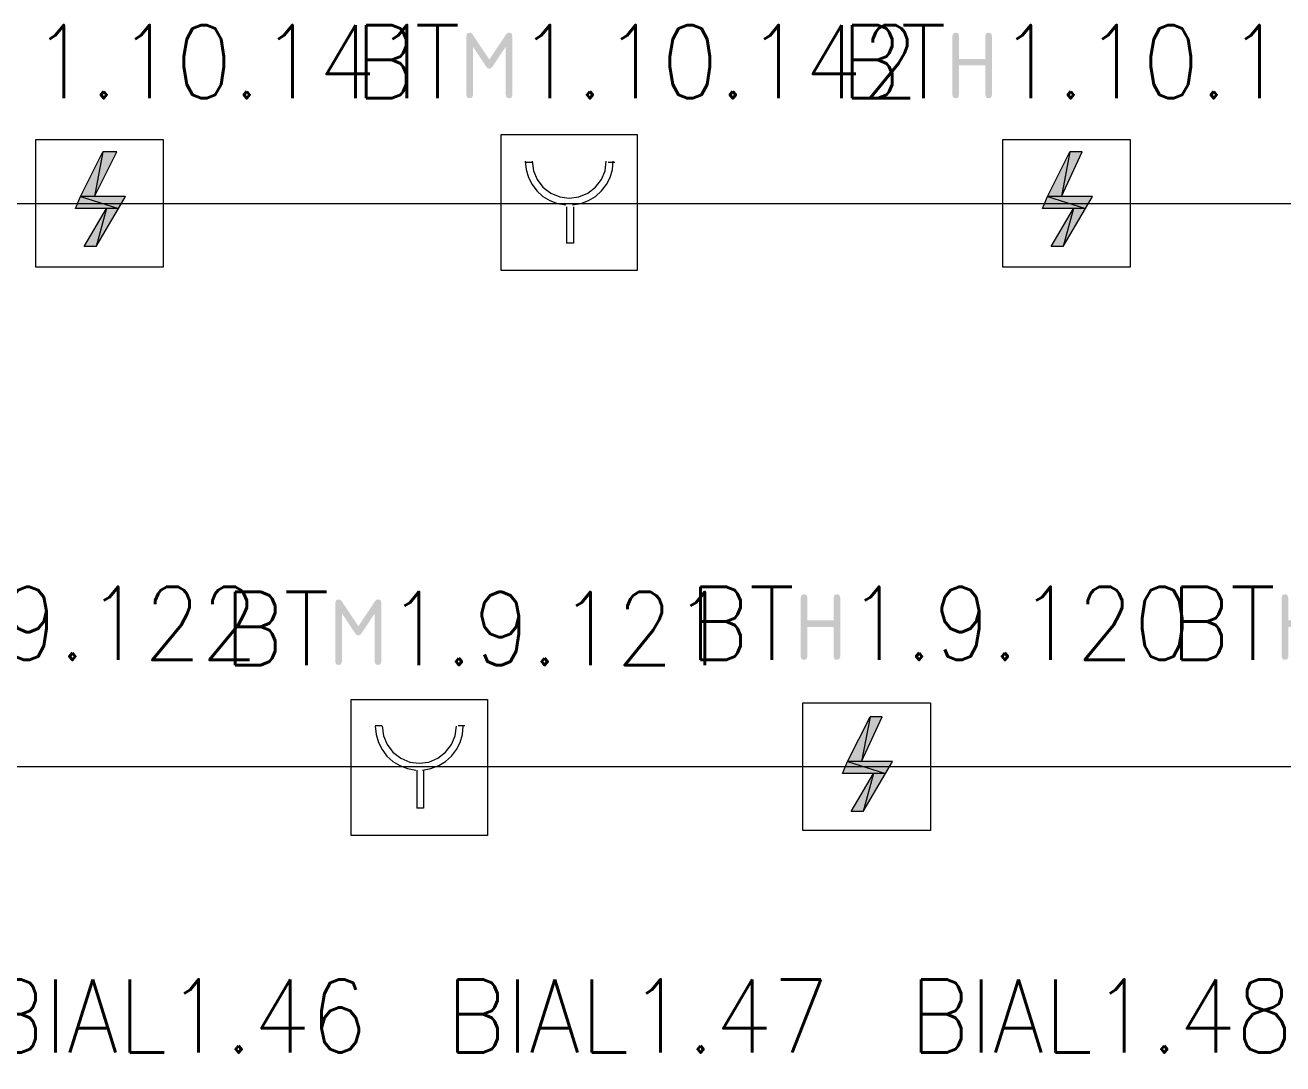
# Model space of a CAD drawing. Header units: millimetres. Extents: x 0 to 420, y 0 to 297.
# Drawn here: x 213.86 to 244.75, y 200.55 to 226.08 of the extents above; entities that cross this region are included whole.
import ezdxf

# ---------------------------------------------------------------- set-up
doc = ezdxf.new("R2010")
doc.units = ezdxf.units.MM
doc.styles.get("Standard").update_dxf_attribs({"font": 'STANDARD'})

msp = doc.modelspace()

# ---------------------------------------------------------------- hatches: boundary and pattern name
for points in [[(225.74702, 225.896509), (225.807309, 225.876251), (225.827497, 225.81548), (225.827497, 224.362477), (225.807309, 224.301981), (225.74702, 224.281999), (225.686248, 224.301981), (225.665991, 224.362477), (225.665991, 225.550345), (225.336915, 225.057559), (225.301775, 225.020628), (225.262501, 225.008501), (225.221987, 225.020628), (225.186434, 225.057559), (224.859012, 225.550345), (224.859012, 224.362477), (224.838755, 224.301981), (224.777983, 224.281999), (224.717487, 224.301981), (224.697506, 224.362477), (224.697506, 225.81548), (224.717487, 225.876251), (224.777983, 225.896509), (224.817671, 225.886311), (224.84909, 225.85627), (225.262501, 225.236153), (225.678118, 225.86068), (225.706781, 225.887483)], [(236.635506, 224.362477), (236.635506, 225.81548), (236.655487, 225.876251), (236.715983, 225.896509), (236.776755, 225.876251), (236.797012, 225.81548), (236.797012, 225.250484), (237.442485, 225.250484), (237.442485, 225.81548), (237.462742, 225.876251), (237.523513, 225.896509), (237.583803, 225.876251), (237.603991, 225.81548), (237.603991, 224.362477), (237.583803, 224.301981), (237.523513, 224.281999), (237.462742, 224.301981), (237.442485, 224.362477), (237.442485, 225.088978), (236.797012, 225.088978), (236.797012, 224.362477), (236.776755, 224.301981), (236.715983, 224.281999), (236.655487, 224.301981)], [(222.529686, 211.968842), (222.589975, 211.948585), (222.610164, 211.887813), (222.610164, 210.43481), (222.589975, 210.374314), (222.529686, 210.354332), (222.468915, 210.374314), (222.448658, 210.43481), (222.448658, 211.622679), (222.119582, 211.129892), (222.084442, 211.092961), (222.045168, 211.080834), (222.004654, 211.092961), (221.9691, 211.129892), (221.641678, 211.622679), (221.641678, 210.43481), (221.621421, 210.374314), (221.56065, 210.354332), (221.500154, 210.374314), (221.480172, 210.43481), (221.480172, 211.887813), (221.500154, 211.948585), (221.56065, 211.968842), (221.600337, 211.958645), (221.631757, 211.928603), (222.045168, 211.308486), (222.460784, 211.933013), (222.489448, 211.959816)], [(232.910172, 210.56181), (232.910172, 212.014813), (232.930154, 212.075585), (232.99065, 212.095842), (233.051421, 212.075585), (233.071678, 212.014813), (233.071678, 211.449818), (233.717151, 211.449818), (233.717151, 212.014813), (233.737409, 212.075585), (233.79818, 212.095842), (233.858469, 212.075585), (233.878658, 212.014813), (233.878658, 210.56181), (233.858469, 210.501314), (233.79818, 210.481332), (233.737409, 210.501314), (233.717151, 210.56181), (233.717151, 211.288312), (233.071678, 211.288312), (233.071678, 210.56181), (233.051421, 210.501314), (232.99065, 210.481332), (232.930154, 210.501314)], [(244.721172, 210.56181), (244.721172, 212.014813), (244.741154, 212.075585), (244.80165, 212.095842), (244.862421, 212.075585), (244.882678, 212.014813), (244.882678, 211.449818), (245.528151, 211.449818), (245.528151, 212.014813), (245.548409, 212.075585), (245.60918, 212.095842), (245.669469, 212.075585), (245.689658, 212.014813), (245.689658, 210.56181), (245.669469, 210.501314), (245.60918, 210.481332), (245.548409, 210.501314), (245.528151, 210.56181), (245.528151, 211.288312), (244.882678, 211.288312), (244.882678, 210.56181), (244.862421, 210.501314), (244.80165, 210.481332), (244.741154, 210.501314)]]:
    msp.add_hatch(color=7).paths.add_polyline_path(points, flags=0)
h = msp.add_hatch(color=1)
h.paths.add_polyline_path([(216.111667, 222.969666), (215.773001, 222.969666), (215.561334, 221.868999)], flags=0)
h.paths.add_polyline_path([(215.773001, 222.969666), (215.561334, 221.868999), (215.222667, 221.868999)], flags=0)
h = msp.add_hatch(color=1)
h.paths.add_polyline_path([(239.818334, 222.969666), (239.522001, 222.969666), (239.310334, 221.868999)], flags=0)
h.paths.add_polyline_path([(239.522001, 222.969666), (239.310334, 221.868999), (238.971667, 221.868999)], flags=0)
h = msp.add_hatch(color=1)
h.paths.add_polyline_path([(216.323334, 221.868999), (215.222667, 221.868999), (216.154001, 221.572666)], flags=0)
h.paths.add_polyline_path([(215.222667, 221.868999), (216.154001, 221.572666), (215.095667, 221.572666)], flags=0)
h = msp.add_hatch(color=1)
h.paths.add_polyline_path([(240.072334, 221.868999), (238.971667, 221.868999), (239.903001, 221.572666)], flags=0)
h.paths.add_polyline_path([(238.971667, 221.868999), (239.903001, 221.572666), (238.844667, 221.572666)], flags=0)
h = msp.add_hatch(color=1)
h.paths.add_polyline_path([(216.154001, 221.572666), (215.857667, 221.572666), (215.603667, 220.641332)], flags=0)
h.paths.add_polyline_path([(215.857667, 221.572666), (215.603667, 220.641332), (215.307334, 220.641332)], flags=0)
h = msp.add_hatch(color=1)
h.paths.add_polyline_path([(239.903001, 221.572666), (239.606667, 221.572666), (239.352667, 220.641332)], flags=0)
h.paths.add_polyline_path([(239.606667, 221.572666), (239.352667, 220.641332), (239.056334, 220.641332)], flags=0)
h = msp.add_hatch(color=1)
h.paths.add_polyline_path([(234.907667, 209.084332), (234.611334, 209.084332), (234.399667, 207.983666)], flags=0)
h.paths.add_polyline_path([(234.611334, 209.084332), (234.399667, 207.983666), (234.061001, 207.983666)], flags=0)
h = msp.add_hatch(color=1)
h.paths.add_polyline_path([(235.161667, 207.983666), (234.061001, 207.983666), (234.992334, 207.687333)], flags=0)
h.paths.add_polyline_path([(234.061001, 207.983666), (234.992334, 207.687333), (233.934001, 207.687333)], flags=0)
h = msp.add_hatch(color=1)
h.paths.add_polyline_path([(234.992334, 207.687333), (234.696001, 207.687333), (234.442001, 206.755999)], flags=0)
h.paths.add_polyline_path([(234.696001, 207.687333), (234.442001, 206.755999), (234.145667, 206.755999)], flags=0)

# ---------------------------------------------------------------- linework, layer by layer
at = {"color": 7, "lineweight": 0}
for points in [[(225.552001, 223.392999), (228.896334, 223.392999)], [(214.122001, 223.265999), (217.254667, 223.265999)], [(237.871001, 223.265999), (241.003667, 223.265999)], [(221.869001, 209.507666), (225.213334, 209.507666)], [(232.960334, 209.422999), (236.093001, 209.422999)]]:
    msp.add_lwpolyline(points, dxfattribs=at)
at = {"color": 1, "lineweight": 0}
for points in [[(228.896334, 223.392999), (228.896334, 220.048666), (225.552001, 220.048666), (225.552001, 223.392999)], [(217.254667, 220.133332), (214.122001, 220.133332), (214.122001, 223.265999), (217.254667, 223.265999)], [(241.003667, 220.133332), (237.871001, 220.133332), (237.871001, 223.265999), (241.003667, 223.265999)], [(215.773001, 222.969666), (215.561334, 221.868999), (215.222667, 221.868999)], [(216.111667, 222.969666), (215.773001, 222.969666), (215.561334, 221.868999)], [(239.522001, 222.969666), (239.310334, 221.868999), (238.971667, 221.868999)], [(239.818334, 222.969666), (239.522001, 222.969666), (239.310334, 221.868999)], [(215.222667, 221.868999), (216.154001, 221.572666), (215.095667, 221.572666)], [(216.323334, 221.868999), (215.222667, 221.868999), (216.154001, 221.572666)], [(238.971667, 221.868999), (239.903001, 221.572666), (238.844667, 221.572666)], [(240.072334, 221.868999), (238.971667, 221.868999), (239.903001, 221.572666)], [(215.857667, 221.572666), (215.603667, 220.641332), (215.307334, 220.641332)], [(216.154001, 221.572666), (215.857667, 221.572666), (215.603667, 220.641332)], [(239.606667, 221.572666), (239.352667, 220.641332), (239.056334, 220.641332)], [(239.903001, 221.572666), (239.606667, 221.572666), (239.352667, 220.641332)], [(225.213334, 209.507666), (225.213334, 206.163333), (221.869001, 206.163333), (221.869001, 209.507666)], [(236.093001, 206.290333), (232.960334, 206.290333), (232.960334, 209.422999), (236.093001, 209.422999)], [(234.611334, 209.084332), (234.399667, 207.983666), (234.061001, 207.983666)], [(234.907667, 209.084332), (234.611334, 209.084332), (234.399667, 207.983666)], [(234.061001, 207.983666), (234.992334, 207.687333), (233.934001, 207.687333)], [(235.161667, 207.983666), (234.061001, 207.983666), (234.992334, 207.687333)], [(234.696001, 207.687333), (234.442001, 206.755999), (234.145667, 206.755999)], [(234.992334, 207.687333), (234.696001, 207.687333), (234.442001, 206.755999)]]:
    msp.add_lwpolyline(points, close=True, dxfattribs=at)
for points in [[(226.144667, 222.740037), (226.163885, 222.533151), (226.220406, 222.339021), (226.310627, 222.161546), (226.430947, 222.004628), (226.577761, 221.872167), (226.747469, 221.768064), (226.936467, 221.696221), (227.141152, 221.660537)], [(226.144667, 222.715666), (226.314001, 222.715666)], [(226.314001, 222.740596), (226.344687, 222.502357), (226.434683, 222.283914), (226.577843, 222.095968), (226.768026, 221.949217), (226.989925, 221.8573), (227.224167, 221.826662), (227.45841, 221.8573), (227.680309, 221.949217), (227.870492, 222.095968), (228.013652, 222.283914), (228.103648, 222.502357), (228.134334, 222.740596)], [(227.3072, 221.660537), (227.511883, 221.696221), (227.700877, 221.768064), (227.870579, 221.872167), (228.017389, 222.004628), (228.137706, 222.161546), (228.227928, 222.339021), (228.284455, 222.533151), (228.303684, 222.740037)], [(228.176667, 222.715666), (228.346001, 222.715666)], [(100.838001, 207.856666), (100.838001, 221.699666), (357.251, 221.699666)], [(227.160667, 221.614999), (227.160667, 220.725999)], [(227.330001, 221.614999), (227.330001, 220.725999)], [(227.330001, 220.725999), (227.160667, 220.725999)], [(222.461667, 208.872666), (222.631001, 208.872666)], [(222.461667, 208.854704), (222.480885, 208.647818), (222.537406, 208.453687), (222.627627, 208.276213), (222.747947, 208.119294), (222.894761, 207.986834), (223.064469, 207.882731), (223.253467, 207.810888), (223.458152, 207.775204)], [(222.631001, 208.855263), (222.661687, 208.617024), (222.751683, 208.398581), (222.894843, 208.210634), (223.085026, 208.063883), (223.306925, 207.971967), (223.541167, 207.941328), (223.77541, 207.971967), (223.997309, 208.063883), (224.187492, 208.210634), (224.330652, 208.398581), (224.420648, 208.617024), (224.451334, 208.855263)], [(223.6242, 207.775204), (223.828883, 207.810888), (224.017877, 207.882731), (224.187579, 207.986834), (224.334389, 208.119294), (224.454706, 208.276213), (224.544928, 208.453687), (224.601455, 208.647818), (224.620684, 208.854704)], [(224.493667, 208.872666), (224.663001, 208.872666)], [(262.466667, 185.462333), (262.466667, 207.856666), (100.838001, 207.856666)], [(223.477667, 207.771999), (223.477667, 206.840666)], [(223.647001, 207.771999), (223.647001, 206.840666)], [(223.647001, 206.840666), (223.477667, 206.840666)]]:
    msp.add_lwpolyline(points, dxfattribs=at)

# ---------------------------------------------------------------- texts
at = {"color": 7, "char_height": 1.798339, "attachment_point": 1}
for s, insert, width in [('1.10.141', (214.03734, 226.080338), 7.59298689), ('BT', (221.95367, 226.080338), 2.59760078), ('1.10.142', (225.975337, 226.080338), 7.99261778), ('BT', (233.891667, 226.080338), 2.59760078), ('1.10.143', (237.78633, 226.080338), 7.99261778), ('1.9.122', (211.15867, 212.279673), 6.79372511), ('BT', (230.16633, 212.279673), 2.59760078), ('1.9.120', (234.060993, 212.279673), 6.79372511), ('BT', (241.97734, 212.279673), 2.59760078), ('BT', (218.73633, 212.152669), 2.59760078), ('1.9.121', (222.757997, 212.152669), 6.39409422)]:
    msp.add_mtext(s, dxfattribs=dict(at, insert=insert, width=width))
at = {"color": 92, "char_height": 1.79922, "width": 9.39592667, "attachment_point": 1}
for s, insert in [('BIAL1.46', (212.852003, 202.628555)), ('BIAL1.47', (224.19734, 202.628555)), ('BIAL1.48', (235.585, 202.628555))]:
    msp.add_mtext(s, dxfattribs=dict(at, insert=insert))

doc.saveas('drawing.dxf')
